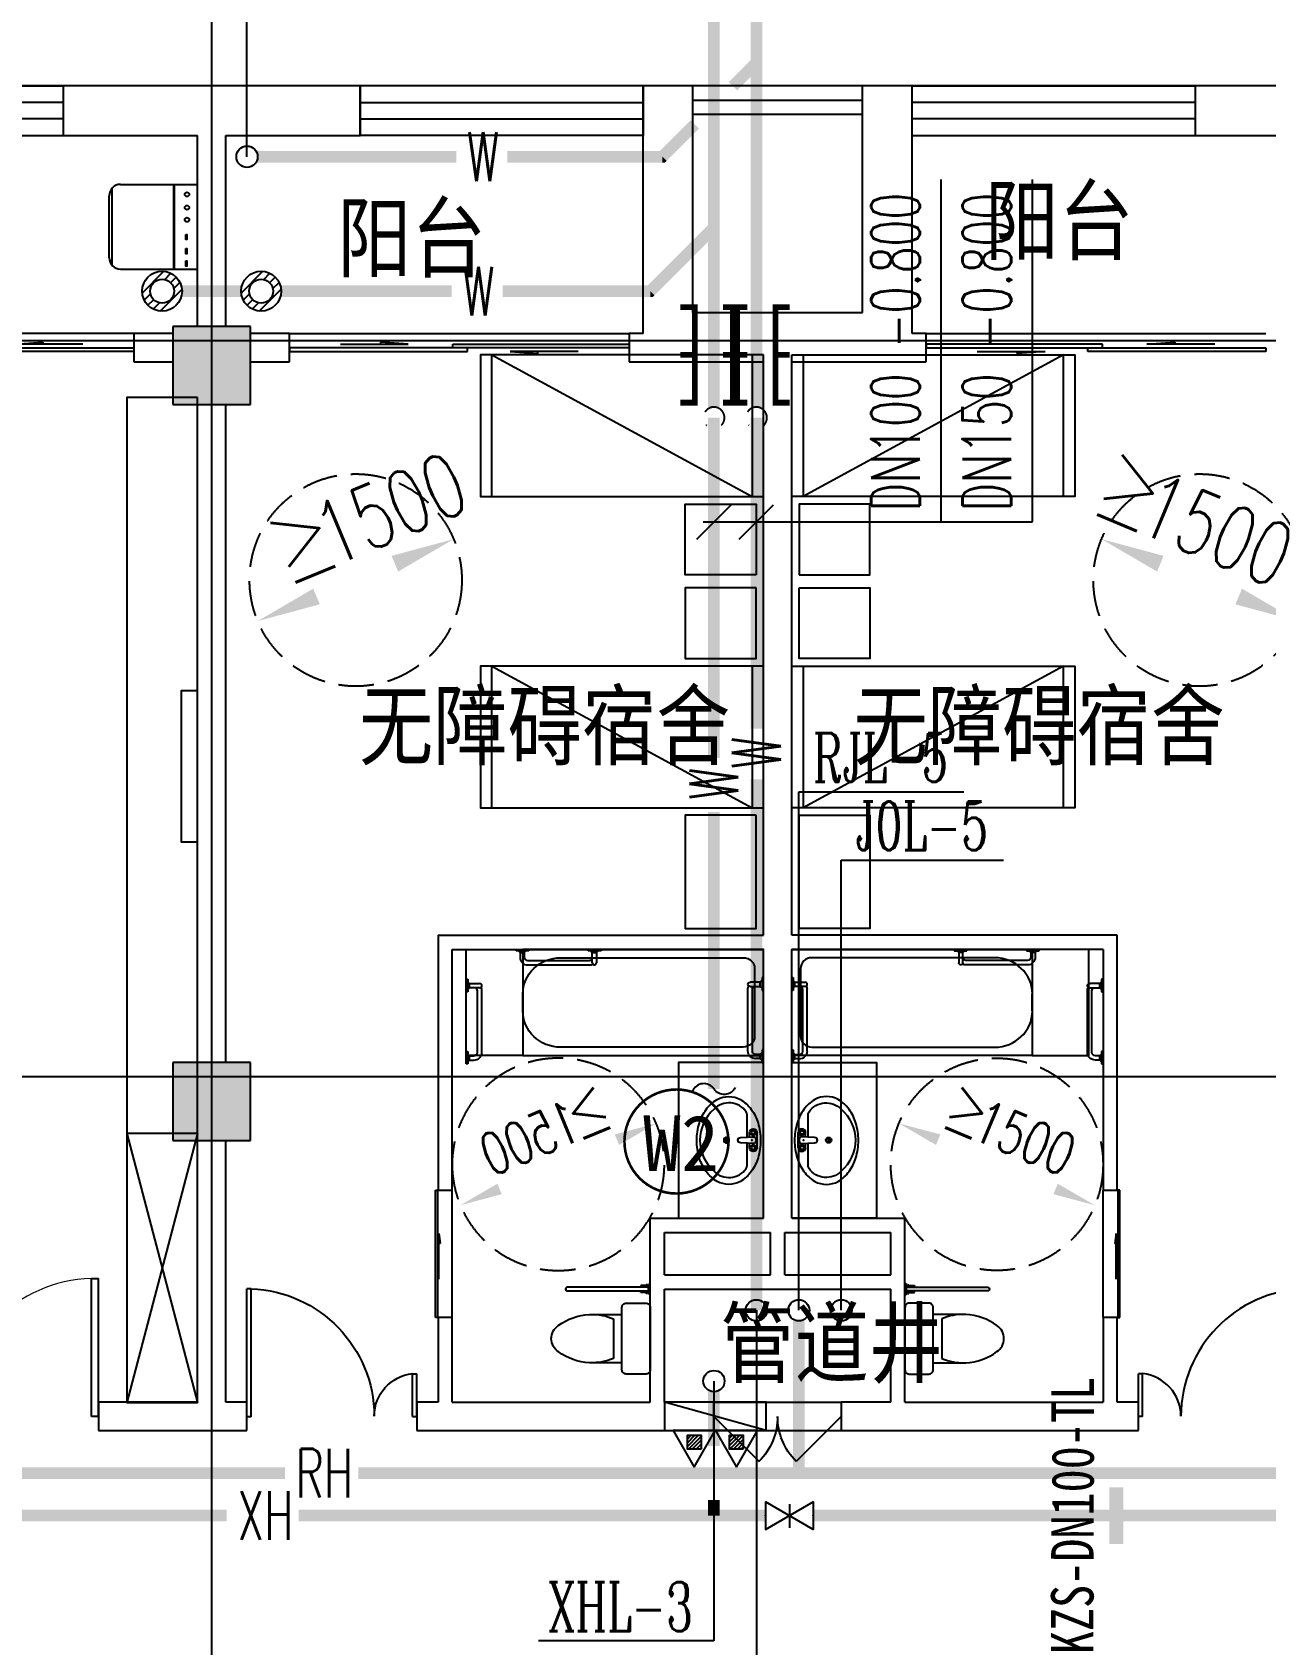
# Model space of a CAD drawing. Extents: x 0 to 2838408, y -923048 to 203859.
# Drawn here: x 2375949 to 2384667, y -200705 to -189313 of the extents above; entities that cross this region are included whole.
import ezdxf
from ezdxf.enums import TextEntityAlignment as Align

# ---------------------------------------------------------------- set-up
doc = ezdxf.new("R2010")
doc.units = 0
doc.header["$LTSCALE"] = 1000
doc.linetypes.add('DASH', pattern=[0.35, 0.25, -0.1])
for name, color, linetype in [('A-Fixt', 81, 'Continuous'), ('CLAYER', 7, 'Continuous'), ('COLUMN', 9, 'Continuous'), ('DIM_SYMB', 3, 'Continuous'), ('DIM_污水', 3, 'Continuous'), ('DIM_消防', 3, 'Continuous'), ('DIM_热给水', 3, 'Continuous'), ('DIM_给水', 3, 'Continuous'), ('DOOR_FIRE', 4, 'Continuous'), ('DOTE', 8, 'Continuous'), ('E2-栏杆', 92, 'Continuous'), ('EQUIP_地漏', 7, 'Continuous'), ('EQUIP_污水', 7, 'Continuous'), ('EQUIP_灭火器', 7, 'Continuous'), ('fur', 253, 'Continuous'), ('GROUND', 2, 'Continuous'), ('LVTRY', 6, 'Continuous'), ('PIPE-污水', 2, 'DASH'), ('PIPE-消防', 1, 'Continuous'), ('PIPE-热回水', 4, 'Continuous'), ('PUB_HATCH', 8, 'Continuous'), ('PUB_TEXT', 7, 'Continuous'), ('TEXT_污水', 7, 'Continuous'), ('TEXT_消防', 7, 'Continuous'), ('TEXT_热回水', 7, 'Continuous'), ('TWT_TEXT', 7, 'Continuous'), ('VALVE_污水', 7, 'Continuous'), ('VALVE_消防', 7, 'Continuous'), ('VPIPE-污水', 2, 'Continuous'), ('VPIPE-消防', 1, 'Continuous'), ('VPIPE-热给水', 5, 'Continuous'), ('VPIPE-给水', 3, 'Continuous'), ('WALL', 9, 'Continuous'), ('WINDOW', 4, 'Continuous'), ('WP_F', 1, 'Continuous'), ('XREF', 8, 'Continuous'), ('抗震支吊架', 2, 'Continuous'), ('洁具', 213, 'Continuous'), ('配景', 3, 'Continuous'), ('附件', 70, 'Continuous')]:
    doc.layers.add(name, color=color, linetype=linetype)
doc.styles.add('_TCH_DIM', font='SIMPLEX', dxfattribs={"bigfont": 'GBCBIG'})
doc.styles.add('_TWT_PIPEDN', font='SIMPLEX', dxfattribs={"width": 0.8, "height": 2.3, "bigfont": 'HZTXT'})
doc.styles.add('_TWT_PIPETEXT', font='SIMPLEX', dxfattribs={"width": 0.8, "height": 2.3, "bigfont": 'HZTXT'})
doc.styles.add('_TWT_SERIAL', font='COMPLEX', dxfattribs={"width": 0.8, "height": 2.3, "bigfont": 'HZTXT'})
doc.styles.add('HZ', font='aaa等高度-单线.shx', dxfattribs={"width": 0.7, "height": 50, "bigfont": 'aaa-hztxt.shx'})
doc.styles.add('kzcad', font='', dxfattribs={"width": 0.8})
doc.styles.get("Standard").update_dxf_attribs({"font": 'geniso.shx', "bigfont": 'hztxt.shx'})
doc.styles.add('黑体', font='')
doc.styles.get('kzcad').set_extended_font_data('SimSun')
doc.styles.get('黑体').set_extended_font_data('SimHei')

# ---------------------------------------------------------------- blocks, each defined once
blk = doc.blocks.new('$TwtSys$00000546')
h = blk.add_hatch()
h.set_pattern_fill('ANSI31', color=256, scale=200, style=0)
h.set_pattern_definition([(45, (-38543.802, -6670.83), (-17.67767, 17.67767), [])])
h.paths.add_polyline_path([(-65, 174), (65, 174), (65, 44), (-65, 44)])
for points in [[(0, 344), (-198, 0), (198, 0)], [(-65, 174), (65, 174), (65, 44), (-65, 44)]]:
    blk.add_lwpolyline(points, close=True)
blk = doc.blocks.new('A$C29581A72')
at = {"layer": '附件'}
blk.add_line((750, 200), (30, 0), dxfattribs=at)
blk.add_lwpolyline([(30, 200), (750, 200), (750, 0), (30, 0), (30, 200)], dxfattribs=at)
blk.add_solid([(750, 200), (30, 0), (750, 0), (750, 200)], dxfattribs=at)
at = {"layer": 'EQUIP_灭火器', "xscale": 0.75, "yscale": -0.75, "zscale": 0.75, "rotation": 180}
for p in [(241, 200), (539, 200)]:
    blk.add_blockref('$TwtSys$00000546', p, dxfattribs=at)
at = {"style": 'HZ', "flags": 1}
for tag in ['WHAT', 'SPEC', 'UNIT']:
    blk.add_attdef(tag, (375, 0), '', height=0.001, dxfattribs=at)
blk = doc.blocks.new('单人床')
at = {"layer": 'A-Fixt'}
for p, q in [((47774, 13973), (48674, 13973)), ((47774, 12073), (48674, 13973)), ((47774, 12073), (48674, 12073))]:
    blk.add_line(p, q, dxfattribs=at)
blk.add_lwpolyline([(47774, 14023), (48674, 14023), (48674, 12023), (47774, 12023), (47774, 14023)], dxfattribs=at)
blk = doc.blocks.new('CH_AP01')
for p, q in [((-311, 17), (-275, 0)), ((-275, 0), (275, 0)), ((275, 0), (311, 17))]:
    blk.add_line(p, q)
for centre, radius, start, end in [((-307, 555), 37.8, 100.1859, 202.8359), ((0, -579), 1213, 74.7104, 105.2896), ((0, -579), 1173, 75.0287, 104.9713), ((0, -1278), 1857, 80.611, 99.389), ((307, 555), 37.8, 337.1641, 79.8141), ((-1658, 202), 1360, 352.1659, 14.4283), ((-824, 250), 563, 335.5038, 31.0903), ((-824, 250), 603, 335.5038, 30.2691), ((0, -579), 1093, 75.8767, 104.1233), ((824, 250), 603, 149.7309, 204.4962), ((824, 250), 563, 148.9097, 204.4962), ((1658, 202), 1360, 165.5717, 187.8341)]:
    blk.add_arc(centre, radius, start, end)
blk = doc.blocks.new('A$C61295E98')
at = {"color": 3}
for p, q in [((544, 598), (0, 598)), ((0, 598), (0, 0)), ((161, 598), (161, 0)), ((170, 0), (170, 598)), ((603, 572), (603, 26)), ((624, 518), (624, 80)), ((544, 0), (0, 0))]:
    blk.add_line(p, q, dxfattribs=at)
for points in [[(82, 540), (75, 540), (75, 577), (82, 577)], [(82, 453), (75, 453), (75, 490), (82, 490)], [(82, 353), (75, 353), (75, 389), (82, 389)]]:
    blk.add_lwpolyline(points, close=True, dxfattribs=at)
for centre in [(74, 250), (74, 164), (74, 71)]:
    blk.add_circle(centre, 15.7, dxfattribs=at)
for centre, start, end in [((544, 518), 360, 90), ((544, 80), 270, 0)]:
    blk.add_arc(centre, 80, start, end, dxfattribs=at)
blk = doc.blocks.new('宿舍')
at = {"layer": 'A-Fixt'}
for p, q in [((47854, 13802), (48354, 15702)), ((48354, 13802), (47854, 15702)), ((47854, 13802), (48354, 13802))]:
    blk.add_line(p, q, dxfattribs=at)
for points in [[(47854, 8602), (48354, 8602), (48354, 15702), (47854, 15702)], [(47854, 10676), (47970, 10676), (47970, 11743), (47854, 11743)]]:
    blk.add_lwpolyline(points, close=True, dxfattribs=at)
at = {"xscale": -1, "rotation": 90}
for p in [(63677, 60475), (63677, 58775)]:
    blk.add_blockref('单人床', p, dxfattribs=at)
at = {"layer": 'A-Fixt', "xscale": -1, "rotation": 180}
for p in [(50002, 9140), (51117, 9140)]:
    blk.add_blockref('CH_AP01', p, dxfattribs=at)
at = {"layer": '配景', "color": 252}
blk.add_blockref('A$C61295E98', (47854, 7097), dxfattribs=at)
blk = doc.blocks.new('A$C9f263cac')
at = {"linetype": 'DASH'}
blk.add_circle((0, 0), 750, dxfattribs=at)
at = {"layer": 'DIM_SYMB'}
for points in [[(0, 0, 0, 0, 0), (-692, 289, 0, 80, 0), (-415, 174, 0, 0, 0)], [(0, 0, 0, 0, 0), (692, -289, 0, 80, 0), (415, -174, 0, 0, 0)]]:
    blk.add_lwpolyline(points, format="xyseb", dxfattribs=at)
at = {"layer": 'PUB_TEXT', "color": 7, "style": '_TCH_DIM'}
blk.add_text('≥', height=338, rotation=337.3097, dxfattribs=at).set_placement((-420, 282))
at = {"layer": 'PUB_TEXT', "color": 7, "style": '_TCH_DIM', "width": 0.705882}
blk.add_text('1500', height=297.5, rotation=337.3097, dxfattribs=at).set_placement((-193, 188))
blk = doc.blocks.new('$plan$00002936')
at = {"layer": '洁具'}
for p, q in [((-45, 0), (45, 0)), ((45, 0), (45, -10)), ((-555, 0), (-466, 0)), ((-555, -10), (-555, 0)), ((-466, -10), (-555, -10)), ((-539, -10), (-527, -22)), ((-527, -22), (-497, -22)), ((-527, -22), (-527, -53)), ((-497, -22), (-486, -10)), ((-497, -22), (-497, -53)), ((-474, -78), (-38, -78)), ((-474, -110), (-38, -110)), ((-466, 0), (-466, -10)), ((-45, -10), (-45, 0)), ((45, -10), (-45, -10)), ((-28, -10), (-17, -22)), ((-17, -22), (13, -22)), ((-17, -94), (-17, -22)), ((-2, -110), (-2, -110)), ((13, -22), (24, -10)), ((13, -22), (13, -94))]:
    blk.add_line(p, q, dxfattribs=at)
for centre, major_axis, start_param, end_param in [((-474, -53), (0, 57.3), 1.570798, 3.141592), ((-474, -53), (0, 25.2), 1.570801, 3.141589), ((-38, -53), (0, 25.2), 3.141577, 4.303054), ((-38, -53), (0, 57.3), 3.141596, 3.619177), ((-2, -94), (0, 16), 1.570785, 3.141583), ((-2, -94), (0, 16), 3.141592, 4.71239)]:
    blk.add_ellipse(centre, major_axis=major_axis, ratio=0.931835, start_param=start_param, end_param=end_param, dxfattribs=at)
blk = doc.blocks.new('$DorLib2D$00000225')
at = {"color": 0}
for p, q in [((0.475, -0.0014), (0.475, 0.7521)), ((0.475, 0.7521), (0.5, 0.7521)), ((0.5, -0.0014), (0.5, 0.7521)), ((-0.5, 0), (-0.5, 0.252)), ((-0.475, 0.252), (-0.5, 0.252)), ((-0.475, 0), (-0.475, 0.252)), ((-0.475, 0), (-0.5, 0)), ((0.475, -0.0014), (0.5, -0.0014))]:
    blk.add_line(p, q, dxfattribs=at)
for centre, radius, start, end in [((0.5046, -0.0019), 0.7546, 92.24927, 179.72377), ((-0.5008, 0.0026), 0.2508, 359.78987, 84.09744)]:
    blk.add_arc(centre, radius, start, end, dxfattribs=at)
blk = doc.blocks.new('$DorLib2D$00000116')
at = {"color": 0}
for p, q in [((-0.5, 0), (-0.146, 0.354)), ((0.5, 0), (0.146, 0.354))]:
    blk.add_line(p, q, dxfattribs=at)
for centre, start, end in [((-0.5, 0), 0, 45), ((0.5, 0), 135, 180)]:
    blk.add_arc(centre, 0.5, start, end, dxfattribs=at)
blk = doc.blocks.new('$plan$00002356')
at = {"layer": 'fur'}
for p, q in [((0, -1920), (1000, -80)), ((0, -80), (1000, -80)), ((1000, -1920), (0, -1920))]:
    blk.add_line(p, q, dxfattribs=at)
blk.add_lwpolyline([(0, 0), (0, -2000), (1000, -2000), (1000, 0)], close=True, dxfattribs=at)
blk = doc.blocks.new('$lvtry$00000196')
at = {"color": 0}
for points in [[(219, -385, 0.106486), (289, -308, 0.130324), (310, -225, 0.130324), (289, -143, 0.106486), (219, -66, 0.084172), (123, -18, 0.073176), (0, 0, 0.073176), (-123, -18, 0.084172), (-219, -66, 0.106486), (-289, -143, 0.130324), (-310, -225, 0.130324), (-289, -308, 0.106486), (-219, -385, 0.084172), (-123, -433, 0.073176), (0, -451, 0.073176), (123, -433, 0.084172)], [(-22, -44), (-17, -142, 1), (21, -142), (26, -44, 0.493794)]]:
    blk.add_lwpolyline(points, format="xyb", close=True, dxfattribs=at)
for points in [[(-218, -329, -0.467303), (-199, -103, -0.154885), (-179, -96), (-17, -96, -0.154885)], [(21, -96), (183, -96, -0.154885), (203, -103, -0.467303), (222, -329, -0.210278), (2, -430, -0.210278), (-218, -329, -0.467303)]]:
    blk.add_lwpolyline(points, format="xyb", dxfattribs=at)
for points in [[(-52, -25), (56, -25)], [(-52, -78), (-20, -78)], [(24, -78), (56, -78)]]:
    blk.add_lwpolyline(points, dxfattribs=at)
for centre, radius in [((-52, -52), 19.4), ((-52, -52), 12.6), ((56, -52), 19.4), ((56, -52), 12.6), ((2, -241), 19.7), ((2, -241), 14.7)]:
    blk.add_circle(centre, radius, dxfattribs=at)
for centre, start, end in [((-52, -52), 90, 270), ((56, -52), 270, 90)]:
    blk.add_arc(centre, 26.5, start, end, dxfattribs=at)
for p in [(2, -62), (2, -241)]:
    blk.add_point(p, dxfattribs=at)
blk = doc.blocks.new('$plan$00002967')
at = {"layer": '洁具'}
for p, q in [((1349, -60), (134, -60)), ((59, -136), (59, -614)), ((1600, -435), (1600, -315)), ((134, -690), (1349, -690))]:
    blk.add_line(p, q, dxfattribs=at)
blk.add_lwpolyline([(0, -750), (0, 0), (1600, 0), (1600, -750)], close=True, dxfattribs=at)
for centre, major_axis, start_param, end_param in [((134, -136), (0, 76.7), 0, 1.570796), ((1349, -315), (0, 256), -1.570796, 0), ((201, -375), (0, 42.6), 1.570796326795708, 7.853981633975295), ((1349, -435), (0, 256), 3.141593, 4.712389), ((134, -614), (0, 76.7), 1.570796, 3.141593)]:
    blk.add_ellipse(centre, major_axis=major_axis, ratio=0.98237, start_param=start_param, end_param=end_param, dxfattribs=at)
blk = doc.blocks.new('$plan$00002937')
at = {"layer": '洁具'}
for p, q in [((-12, 13), (-585, 13)), ((-67, 25), (-67, 16)), ((-8, 25), (-67, 25)), ((-67, 16), (-8, 16)), ((-28, 31), (-28, 25)), ((-20, 31), (-28, 31)), ((-28, 25), (-20, 25)), ((-20, 25), (-20, 31)), ((-12, -13), (-12, 13)), ((-8, 40), (-8, -40)), ((0, 40), (-8, 40)), ((-8, 16), (-8, 25)), ((0, -40), (0, 40)), ((-585, -13), (-12, -13)), ((-67, -25), (-67, -16)), ((-67, -16), (-8, -16)), ((-8, -25), (-67, -25)), ((-28, -31), (-28, -25)), ((-28, -25), (-20, -25)), ((-20, -31), (-28, -31)), ((-20, -25), (-20, -31)), ((-8, -16), (-8, -25)), ((-8, -40), (0, -40))]:
    blk.add_line(p, q, dxfattribs=at)
blk.add_ellipse((-585, 0), major_axis=(0, -13.3), ratio=0.97507, start_param=3.141592, end_param=6.283185, dxfattribs=at)
blk = doc.blocks.new('$plan$00002826')
at = {"layer": '洁具', "color": 7}
blk.add_line((-260, -140), (-260, 140), dxfattribs=at)
at = {"layer": '洁具'}
blk.add_line((-200, 170), (-200, -170), dxfattribs=at)
blk.add_lwpolyline([(-650, 92, 0.537872), (-650, -92, 0.149947), (-430, -170), (-200, -170), (-200, -220, 0.414214), (-170, -250), (-30, -250, 0.414214), (0, -220), (0, 220, 0.414214), (-30, 250), (-170, 250, 0.414214), (-200, 220), (-200, 170), (-430, 170, 0.149947)], format="xyb", close=True, dxfattribs=at)
at = {"layer": '洁具', "color": 7}
for centre, start, end in [((-413, -227), 67.4505, 91.4725), ((-413, 227), 268.6339, 292.5495)]:
    blk.add_arc(centre, 398, start, end, dxfattribs=at)
blk = doc.blocks.new('$DorLib2D$00000129')
at = {"color": 0, "linetype": 'Continuous'}
for p, q in [((-0.5, 0.545), (-0.5, 0.687)), ((-0.5, 0.687), (0.5, 0.687)), ((0.5, 0.687), (0.5, 0.545)), ((0.5, 0.545), (-0.5, 0.545)), ((-0.5, 0.5), (-0.5, 0.545)), ((0.5, 0.5), (0.5, 0.545)), ((-0.2, 0.437), (0.158, 0.437)), ((0.08, 0.341), (0.08, 0.437)), ((0.158, 0.437), (0.08, 0.341))]:
    blk.add_line(p, q, dxfattribs=at)
blk = doc.blocks.new('$WINLIB2D$00000001')
at = {"color": 0}
for points in [[(-0.5, 0.5), (-0.5, -0.5)], [(-0.5, 0.5), (0.5, 0.5)], [(0.5, -0.5), (0.5, 0.5)], [(0.5, 0.1667), (-0.5, 0.1667)], [(0.5, -0.1667), (-0.5, -0.1667)], [(-0.5, -0.5), (0.5, -0.5)]]:
    blk.add_lwpolyline(points, dxfattribs=at)
blk = doc.blocks.new('$DorLib2D$00000131')
at = {"color": 0, "linetype": 'Continuous'}
for p, q in [((0.15, 0.125), (0.2319, 0.1973)), ((0.2319, 0.1973), (0.2319, 0.125)), ((-0.5, 0.125), (-0.5, 0)), ((0.0192, 0.125), (-0.5, 0.125)), ((0.0192, 0), (0.0192, 0.125)), ((0.35, 0.125), (0.15, 0.125)), ((-0.5, 0), (0.0192, 0)), ((-0.024, 0), (0.5, 0)), ((-0.024, -0.125), (-0.024, 0)), ((0.5, 0), (0.5, -0.125)), ((-0.35, -0.125), (-0.15, -0.125)), ((-0.2319, -0.1973), (-0.2319, -0.125)), ((-0.15, -0.125), (-0.2319, -0.1973)), ((0.5, -0.125), (-0.024, -0.125))]:
    blk.add_line(p, q, dxfattribs=at)
blk = doc.blocks.new('$DorLib2D$00000001')
for p, q in [((0.45, 0.975), (0.5, 0.975)), ((0.45, 0), (0.45, 0.975)), ((0.5, 0), (0.5, 0.975)), ((0.5, 0), (0.45, 0))]:
    blk.add_line(p, q)
at = {"lineweight": 13}
blk.add_arc((0.475, 0), 0.975, 91.4693, 180, dxfattribs=at)
blk = doc.blocks.new('1F1')
at = {"layer": 'PUB_HATCH'}
for points in [[(2377491.7, -191392.2), (2376941.7, -191392.2), (2376941.7, -191942.2), (2377491.7, -191942.2)], [(2377491.7, -196592.2), (2376941.7, -196592.2), (2376941.7, -197142.2), (2377491.7, -197142.2)]]:
    blk.add_hatch(color=256, dxfattribs=at).paths.add_polyline_path(points)
for points in [[(2381064.1, -193146), (2380564.1, -193146), (2380564.1, -192646), (2381064.1, -192646)], [(2381369.4, -193146), (2381869.4, -193146), (2381869.4, -192646), (2381369.4, -192646)], [(2381064.1, -193238.3), (2380564.1, -193238.3), (2380564.1, -193738.3), (2381064.1, -193738.3)], [(2381369.4, -193238.3), (2381869.4, -193238.3), (2381869.4, -193738.3), (2381369.4, -193738.3)], [(2381064.1, -194844.6), (2380564.1, -194844.6), (2380564.1, -195644.6), (2381064.1, -195644.6)], [(2381369.4, -194844.6), (2381869.4, -194844.6), (2381869.4, -195644.6), (2381369.4, -195644.6)]]:
    blk.add_lwpolyline(points, close=True)
at = {"linetype": 'DASH'}
for centre in [(2378235, -193183.3), (2384198.5, -193183.3)]:
    blk.add_circle(centre, 750, dxfattribs=at)
at = {"layer": 'COLUMN'}
for p, q in [((2377491.7, -191392.2), (2376941.7, -191392.2)), ((2376941.7, -191392.2), (2376941.7, -191942.2)), ((2377491.7, -191942.2), (2377491.7, -191392.2)), ((2376941.7, -191942.2), (2377491.7, -191942.2)), ((2377491.7, -196592.2), (2376941.7, -196592.2)), ((2376941.7, -196592.2), (2376941.7, -197142.2)), ((2377491.7, -197142.2), (2377491.7, -196592.2)), ((2376941.7, -197142.2), (2377491.7, -197142.2))]:
    blk.add_line(p, q, dxfattribs=at)
at = {"layer": 'DIM_SYMB'}
for points in [[(2378235, -193183.3, 0, 0, 0), (2378926.9, -192894, 0, 120, 0), (2378511.8, -193067.5, 0, 0, 0)], [(2384198.5, -193183.3, 0, 0, 0), (2383506.6, -192894, 0, 120, 0), (2383921.7, -193067.5, 0, 0, 0)], [(2378235, -193183.3, 0, 0, 0), (2377543, -193472.6, 0, 120, 0), (2377958.2, -193299, 0, 0, 0)], [(2384198.5, -193183.3, 0, 0, 0), (2384890.5, -193472.6, 0, 120, 0), (2384475.3, -193299, 0, 0, 0)]]:
    blk.add_lwpolyline(points, format="xyseb", dxfattribs=at)
at = {"layer": 'DOOR_FIRE'}
for p, q in [((2380766.7, -198992.2), (2381666.7, -198992.2)), ((2380766.7, -199192.2), (2381666.7, -199192.2))]:
    blk.add_line(p, q, dxfattribs=at)
at = {"layer": 'DOTE'}
for p, q in [((2377216.7, -187892.2), (2377216.7, -271092.2)), ((2453916.7, -191492.2), (2343216.7, -191492.2)), ((2453916.7, -196692.2), (2343216.7, -196692.2))]:
    blk.add_line(p, q, dxfattribs=at)
at = {"layer": 'E2-栏杆'}
for points in [[(2380616.7, -189792.2), (2381816.7, -189792.2)], [(2380616.7, -189892.2), (2381816.7, -189892.2)]]:
    blk.add_lwpolyline(points, dxfattribs=at)
at = {"layer": 'GROUND'}
blk.add_line((2388316.7, -189692.2), (2344916.7, -189692.2), dxfattribs=at)
at = {"layer": 'LVTRY'}
for points in [[(2381116.7, -197692.2), (2381116.7, -196592.2), (2380516.7, -196592.2), (2380516.7, -197692.2)], [(2381316.7, -197692.2), (2381316.7, -196592.2), (2381916.7, -196592.2), (2381916.7, -197692.2)]]:
    blk.add_lwpolyline(points, close=True, dxfattribs=at)
at = {"layer": 'WALL'}
for p, q in [((2377216.7, -189692.2), (2376166.7, -189692.2)), ((2376166.7, -189692.2), (2376166.7, -190042.2)), ((2378266.7, -189692.2), (2377216.7, -189692.2)), ((2378266.7, -190042.2), (2378266.7, -189692.2)), ((2380616.7, -189692.2), (2380266.7, -189692.2)), ((2380266.7, -189692.2), (2380266.7, -190042.2)), ((2380616.7, -191292.2), (2380616.7, -189692.2)), ((2382166.7, -189692.2), (2381816.7, -189692.2)), ((2381816.7, -191292.2), (2381816.7, -189692.2)), ((2382166.7, -190042.2), (2382166.7, -189692.2)), ((2385216.7, -189692.2), (2384166.7, -189692.2)), ((2384166.7, -189692.2), (2384166.7, -190042.2)), ((2376166.7, -190042.2), (2377116.7, -190042.2)), ((2377116.7, -191392.2), (2377116.7, -190042.2)), ((2377316.7, -190042.2), (2378266.7, -190042.2)), ((2377316.7, -191392.2), (2377316.7, -190042.2)), ((2380266.7, -191442.2), (2380266.7, -190042.2)), ((2382166.7, -191442.2), (2382166.7, -190042.2)), ((2384166.7, -190042.2), (2385116.7, -190042.2)), ((2380616.7, -191292.2), (2381216.7, -191292.2)), ((2381216.7, -191292.2), (2381816.7, -191292.2)), ((2376941.7, -191442.2), (2376666.7, -191442.2)), ((2376666.7, -191442.2), (2376666.7, -191642.2)), ((2377766.7, -191442.2), (2377491.7, -191442.2)), ((2377766.7, -191642.2), (2377766.7, -191442.2)), ((2380266.7, -191442.2), (2380166.7, -191442.2)), ((2380166.7, -191442.2), (2380166.7, -191642.2)), ((2382266.7, -191442.2), (2382166.7, -191442.2)), ((2382266.7, -191642.2), (2382266.7, -191442.2)), ((2376666.7, -191642.2), (2376941.7, -191642.2)), ((2377491.7, -191642.2), (2377766.7, -191642.2)), ((2380166.7, -191642.2), (2380516.7, -191642.2)), ((2380516.7, -191642.2), (2381116.7, -191642.2)), ((2381116.7, -195692.2), (2381116.7, -191642.2)), ((2381316.7, -191642.2), (2381916.7, -191642.2)), ((2381316.7, -195692.2), (2381316.7, -191642.2)), ((2381916.7, -191642.2), (2382266.7, -191642.2)), ((2377116.7, -196592.2), (2377116.7, -191942.2)), ((2377316.7, -196592.2), (2377316.7, -191942.2)), ((2378816.7, -195692.2), (2381116.7, -195692.2)), ((2378816.7, -195692.2), (2378816.7, -197492.2)), ((2383616.7, -195692.2), (2381316.7, -195692.2)), ((2383616.7, -197492.2), (2383616.7, -195692.2)), ((2378916.7, -195792.2), (2381116.7, -195792.2)), ((2378916.7, -197492.2), (2378916.7, -195792.2)), ((2381116.7, -197692.2), (2381116.7, -195792.2)), ((2383516.7, -195792.2), (2381316.7, -195792.2)), ((2381316.7, -197692.2), (2381316.7, -195792.2)), ((2383516.7, -195792.2), (2383516.7, -197492.2)), ((2377116.7, -198992.2), (2377116.7, -197142.2)), ((2377316.7, -198992.2), (2377316.7, -197142.2)), ((2378816.7, -197492.2), (2378916.7, -197492.2)), ((2383516.7, -197492.2), (2383616.7, -197492.2)), ((2380316.7, -197692.2), (2381116.7, -197692.2)), ((2380316.7, -198192.2), (2380316.7, -197692.2)), ((2381316.7, -197692.2), (2382116.7, -197692.2)), ((2382116.7, -198192.2), (2382116.7, -197692.2)), ((2380416.7, -197792.2), (2381166.7, -197792.2)), ((2380416.7, -198092.2), (2380416.7, -197792.2)), ((2381166.7, -198092.2), (2381166.7, -197792.2)), ((2381266.7, -197792.2), (2382016.7, -197792.2)), ((2381266.7, -198092.2), (2381266.7, -197792.2)), ((2382016.7, -198092.2), (2382016.7, -197792.2)), ((2380416.7, -198092.2), (2381166.7, -198092.2)), ((2381266.7, -198092.2), (2382016.7, -198092.2)), ((2380316.7, -198992.2), (2380316.7, -198192.2)), ((2380416.7, -198192.2), (2381216.7, -198192.2)), ((2380416.7, -198992.2), (2380416.7, -198192.2)), ((2381216.7, -198192.2), (2382016.7, -198192.2)), ((2382016.7, -198992.2), (2382016.7, -198192.2)), ((2382116.7, -198992.2), (2382116.7, -198192.2)), ((2378916.7, -198392.2), (2378816.7, -198392.2)), ((2378816.7, -198392.2), (2378816.7, -198992.2)), ((2378916.7, -198992.2), (2378916.7, -198392.2)), ((2383616.7, -198392.2), (2383516.7, -198392.2)), ((2383516.7, -198392.2), (2383516.7, -198992.2)), ((2383616.7, -198992.2), (2383616.7, -198392.2)), ((2377116.7, -198992.2), (2376416.7, -198992.2)), ((2376416.7, -198992.2), (2376416.7, -199192.2)), ((2377466.7, -198992.2), (2377316.7, -198992.2)), ((2377466.7, -199192.2), (2377466.7, -198992.2)), ((2378816.7, -198992.2), (2378666.7, -198992.2)), ((2378666.7, -198992.2), (2378666.7, -199192.2)), ((2378916.7, -198992.2), (2380316.7, -198992.2)), ((2380766.7, -198992.2), (2380416.7, -198992.2)), ((2380766.7, -199192.2), (2380766.7, -198992.2)), ((2382016.7, -198992.2), (2381666.7, -198992.2)), ((2381666.7, -198992.2), (2381666.7, -199192.2)), ((2382116.7, -198992.2), (2383516.7, -198992.2)), ((2383766.7, -198992.2), (2383616.7, -198992.2)), ((2383766.7, -199192.2), (2383766.7, -198992.2)), ((2376416.7, -199192.2), (2377216.7, -199192.2)), ((2377216.7, -199192.2), (2377466.7, -199192.2)), ((2378666.7, -199192.2), (2378816.7, -199192.2)), ((2378816.7, -199192.2), (2380316.7, -199192.2)), ((2380316.7, -199192.2), (2380766.7, -199192.2)), ((2381666.7, -199192.2), (2382116.7, -199192.2)), ((2382116.7, -199192.2), (2383616.7, -199192.2)), ((2383616.7, -199192.2), (2383766.7, -199192.2))]:
    blk.add_line(p, q, dxfattribs=at)
at = {"layer": 'WINDOW'}
for p, q in [((2376666.7, -191442.2), (2374266.7, -191442.2)), ((2377766.7, -191442.2), (2380166.7, -191442.2)), ((2382266.7, -191442.2), (2384666.7, -191442.2)), ((2378916.7, -198392.2), (2378916.7, -197492.2)), ((2383516.7, -198392.2), (2383516.7, -197492.2))]:
    blk.add_line(p, q, dxfattribs=at)
at = {"layer": '洁具'}
for points in [[(2379416.7, -196542.2), (2379016.7, -196542.2), (2379016.7, -195792.2), (2379416.7, -195792.2)], [(2383016.7, -196542.2), (2383416.7, -196542.2), (2383416.7, -195792.2), (2383016.7, -195792.2)]]:
    blk.add_lwpolyline(points, close=True, dxfattribs=at)
for name, p, rotation in [('宿舍', (2424970.6, -183290.5), 180), ('$plan$00002356', (2381116.7, -191592.2), 270), ('$plan$00002356', (2381116.7, -193792.2), 270), ('$plan$00002936', (2379016.7, -196046.8), 90), ('$plan$00002936', (2381316.7, -196037), 90), ('$plan$00002826', (2382116.7, -198542.2), 180)]:
    blk.add_blockref(name, p, dxfattribs=dict(rotation=rotation))
at = {"yscale": -1}
for name, p, rotation in [('$plan$00002356', (2381316.7, -191592.2), 270), ('$plan$00002356', (2381316.7, -193792.2), 270), ('$plan$00002936', (2382509.7, -195792.2), 180), ('$plan$00002936', (2381116.7, -196037), 90), ('$plan$00002936', (2383516.7, -196046.8), 90), ('$plan$00002937', (2382116.7, -198192.2), 179.9999999999999)]:
    blk.add_blockref(name, p, dxfattribs=dict(at, rotation=rotation))
for name, p in [('$plan$00002936', (2379923.8, -195792.2)), ('A$C9f263cac', (2382766.7, -197310.8)), ('$plan$00002937', (2380316.7, -198192.2))]:
    blk.add_blockref(name, p)
at = {"xscale": 1.062551725044816, "yscale": -1.000000000000066, "rotation": 180}
blk.add_blockref('$plan$00002967', (2381116.7, -195792.2), dxfattribs=at)
for name, p, xscale in [('$plan$00002967', (2381316.7, -195792.2), 1.062551725044816), ('A$C9f263cac', (2379666.7, -197310.8), -1)]:
    blk.add_blockref(name, p, dxfattribs=dict(xscale=xscale))
at = {"yscale": -1}
blk.add_blockref('$plan$00002826', (2380316.7, -198542.2), dxfattribs=at)
at = {"layer": 'DOOR_FIRE', "xscale": 900, "yscale": -900, "zscale": 200}
blk.add_blockref('$DorLib2D$00000116', (2381216.7, -199092.2), dxfattribs=at)
at = {"layer": 'LVTRY', "yscale": -1, "rotation": 90}
blk.add_blockref('$lvtry$00000196', (2381096.7, -197142.2), dxfattribs=at)
at = {"layer": 'LVTRY', "rotation": 90}
blk.add_blockref('$lvtry$00000196', (2381336.7, -197142.2), dxfattribs=at)
at = {"layer": 'WINDOW'}
for name, p, xscale, yscale, zscale, rotation in [('$WINLIB2D$00000001', (2375166.7, -189867.2), -2000, 350, -2000, 180), ('$DorLib2D$00000131', (2375466.7, -191542.2), -2400, -200, -2400, 180), ('$DorLib2D$00000129', (2378866.7, -197942.2), 900, 100, 900, 90), ('$DorLib2D$00000129', (2383566.7, -197942.2), 900, -100, 900, 90)]:
    blk.add_blockref(name, p, dxfattribs=dict(at, xscale=xscale, yscale=yscale, zscale=zscale, rotation=rotation))
for name, p, xscale, yscale, zscale in [('$WINLIB2D$00000001', (2379266.7, -189867.2), -2000, -350, -2000), ('$WINLIB2D$00000001', (2383166.7, -189867.2), 2000, -350, 2000), ('$DorLib2D$00000131', (2378966.7, -191542.2), -2400, 200, -2400), ('$DorLib2D$00000131', (2383466.7, -191542.2), 2400, 200, 2400), ('$DorLib2D$00000001', (2375916.7, -199092.2), 1000, 1000, 1000), ('$DorLib2D$00000225', (2378066.7, -199092.2), -1200, 1200, -1200), ('$DorLib2D$00000225', (2384366.7, -199092.2), 1200, 1200, 1200)]:
    blk.add_blockref(name, p, dxfattribs=dict(at, xscale=xscale, yscale=yscale, zscale=zscale))
at = {"layer": 'CLAYER'}
blk.add_text('管道井', height=525, dxfattribs=at).set_placement((2380811.5, -198855.2))
at = {"layer": 'PUB_TEXT'}
for s, p in [('阳台', (2382680.7, -190924.1)), ('阳台', (2378105, -191046.3)), ('无障碍宿舍', (2378258.5, -194491.9)), ('无障碍宿舍', (2381753.7, -194491.9))]:
    blk.add_text(s, height=525, dxfattribs=at).set_placement(p)
at = {"layer": 'PUB_TEXT', "color": 7, "style": '_TCH_DIM'}
for rotation, p in [(337.3097, (2383396.2, -192687.4)), (22.6903, (2377728.4, -193234.7))]:
    blk.add_text('≥', height=506.4, rotation=rotation, dxfattribs=at).set_placement(p)
at = {"layer": 'PUB_TEXT', "color": 7, "style": '_TCH_DIM', "width": 0.705882}
for rotation, p in [(22.6903, (2378068.5, -193092.5)), (337.3097, (2383736.3, -192829.6))]:
    blk.add_text('1500', height=446.25, rotation=rotation, dxfattribs=at).set_placement(p)
blk = doc.blocks.new('$VALVE$00000547')
at = {"const_width": 30}
for points in [[(0, 100), (-250, 100), (-250, 175)], [(0, 100), (0, 175)], [(0, 100), (250, 100), (250, 175)], [(-250, -175), (-250, -100), (0, -100)], [(0, -175), (0, -100)], [(250, -175), (250, -100), (0, -100)]]:
    blk.add_lwpolyline(points, dxfattribs=at)
blk = doc.blocks.new('$TwtSys$00000132')
at = {"elevation": 0}
blk.add_lwpolyline([(6.9, -100.6, -0.575183), (0.2, 0, 0.604745), (-10.9, 100.6, 16.924828)], format="xyb", dxfattribs=at)
blk = doc.blocks.new('$VALVE$00000296')
for points in [[(-125, 72.2), (-125, -72.2), (125, 72.2), (125, -72.2), (-125, 72.2)], [(0, 60.2), (0, -63.6)]]:
    blk.add_lwpolyline(points)
for p in [(-125, 0), (125, 0)]:
    blk.add_point(p)
blk = doc.blocks.new('$TwtSys$00000543')
for p, q in [((-93.6, -8.5), (8.5, 93.6)), ((12.5, 55), (41.7, 84.2)), ((-8.5, -93.6), (93.6, 8.5)), ((39.9, 39.9), (66.5, 66.5)), ((55, 12.5), (84.2, 41.7)), ((-84.2, -41.7), (-55, -12.5)), ((-66.5, -66.5), (-39.9, -39.9)), ((-41.7, -84.2), (-12.5, -55))]:
    blk.add_line(p, q)
for radius in [94, 56.4]:
    blk.add_circle((0, 0), radius)

msp = doc.modelspace()

# ---------------------------------------------------------------- hatches: boundary and pattern name
at = {"layer": 'PIPE-污水'}
for points in [[(2380403.3, -190192.2), (2380403.3, -190233.4), (2380420.4, -190233.4)], [(2380316.7, -191142.2), (2380316.7, -191183.4), (2380333.8, -191183.4)], [(2380316.7, -191142.2), (2380345.9, -191171.4), (2380333.8, -191183.4)]]:
    msp.add_hatch(color=256, dxfattribs=at).paths.add_polyline_path(points)
at = {"layer": 'PIPE-污水', "linetype": 'ByBlock'}
msp.add_hatch(color=256, dxfattribs=at).paths.add_polyline_path([(2380403.3, -190192.2), (2380432.5, -190221.4), (2380420.4, -190233.4)])

# ---------------------------------------------------------------- linework, layer by layer
at = {"layer": 'DIM_污水', "linetype": 'ByBlock'}
msp.add_line((2377466.7, -190192.2), (2377466.7, -188954), dxfattribs=at)
at = {"layer": 'DIM_污水'}
for p, q in [((2382372.7, -192772.4), (2382372.7, -190352.9)), ((2383017.7, -192772.4), (2383017.7, -190352.9)), ((2380644.8, -192894.4), (2380888.7, -192650.4)), ((2380944.8, -192894.4), (2381188.7, -192650.4)), ((2380691.7, -192772.4), (2382372.7, -192772.4)), ((2382372.7, -192772.4), (2383017.7, -192772.4)), ((2381066.7, -198342.2, -800), (2381066.7, -201151.8))]:
    msp.add_line(p, q, dxfattribs=at)
at = {"layer": 'DIM_消防'}
for p, q in [((2380766.7, -198842.2), (2380766.7, -200677.3)), ((2380766.7, -200677.3), (2379526.9, -200677.3))]:
    msp.add_line(p, q, dxfattribs=at)
at = {"layer": 'DIM_消防', "const_width": 18.4, "elevation": 0}
msp.add_lwpolyline([(2380869.3, -197149.6, 1), (2380134.3, -197149.6, 1)], format="xyb", close=True, dxfattribs=at)
at = {"layer": 'DIM_热给水'}
for p, q in [((2381366.7, -198342.2), (2381366.7, -194678.2)), ((2381366.7, -194678.2), (2382534, -194678.2))]:
    msp.add_line(p, q, dxfattribs=at)
at = {"layer": 'DIM_给水'}
for p, q in [((2381666.7, -198342.2), (2381666.7, -195161.2)), ((2381666.7, -195161.2), (2382814.2, -195161.2))]:
    msp.add_line(p, q, dxfattribs=at)
at = {"layer": 'PIPE-污水', "ltscale": 1.5, "const_width": 82.5}
for points in [[(2381066.7, -191961.3), (2381066.7, -187883.8)], [(2380766.7, -190692.2), (2380766.7, -188174.9)], [(2378946.5, -190192.2), (2377541.7, -190192.2)], [(2380403.3, -190192.2), (2379306.8, -190192.2)], [(2380316.7, -191142.2), (2380766.7, -190692.2)], [(2380766.7, -191961.3), (2380766.7, -190692.2)], [(2377425.7, -191142.2), (2377007.7, -191142.2)], [(2378914.1, -191142.2), (2377707.7, -191142.2)], [(2380316.7, -191142.2), (2379274.3, -191142.2)], [(2380766.7, -194440.7), (2380766.7, -192036.3)], [(2381066.7, -194231.7), (2381066.7, -192036.3)], [(2381066.7, -198342.2), (2381066.7, -194592)], [(2380766.7, -196778.6), (2380766.7, -194822.1)]]:
    msp.add_lwpolyline(points, dxfattribs=at)
at = {"layer": 'PIPE-污水', "linetype": 'ByBlock', "ltscale": 1.5, "const_width": 82.5}
for points in [[(2380902, -189693.5), (2381066.7, -189528.7)], [(2380403.3, -190192.2), (2380631.5, -189964)]]:
    msp.add_lwpolyline(points, dxfattribs=at)
at = {"layer": 'PIPE-污水'}
for centre in [(2380766.7, -192036.3), (2381066.7, -192036.3)]:
    msp.add_arc(centre, 75, 315, 225, dxfattribs=at)
at = {"layer": 'PIPE-消防', "ltscale": 1.5, "const_width": 82.5}
for points in [[(2380766.7, -198917.2), (2380766.7, -199300.9)], [(2380766.7, -199683.4), (2380766.7, -199792.2)], [(2377323.4, -199792.2), (2369782.8, -199792.2)], [(2380766.7, -199792.2), (2377830.9, -199792.2)], [(2381131.2, -199792.2), (2380766.7, -199792.2)], [(2385430.1, -199792.2), (2381468.7, -199792.2)]]:
    msp.add_lwpolyline(points, dxfattribs=at)
at = {"layer": 'PIPE-热回水', "ltscale": 1.5, "const_width": 82.5}
for points in [[(2381366.7, -198417.2), (2381366.7, -199492.2)], [(2377735.1, -199492.2), (2373566.7, -199492.2)], [(2381366.7, -199492.2), (2378253.1, -199492.2)], [(2385841.8, -199492.2), (2381366.7, -199492.2)]]:
    msp.add_lwpolyline(points, dxfattribs=at)
at = {"layer": 'VPIPE-污水'}
for centre in [(2377466.7, -190192.2), (2381066.7, -198342.2)]:
    msp.add_circle(centre, 75, dxfattribs=at)
at = {"layer": 'VPIPE-消防'}
msp.add_circle((2380766.7, -198842.2), 75, dxfattribs=at)
at = {"layer": 'VPIPE-热给水'}
msp.add_circle((2381366.7, -198342.2), 75, dxfattribs=at)
at = {"layer": 'VPIPE-给水'}
msp.add_circle((2381666.7, -198342.2), 75, dxfattribs=at)
at = {"layer": '抗震支吊架', "color": 2, "const_width": 100}
msp.add_lwpolyline([(2383610.5, -199992.2), (2383610.5, -199592.2)], dxfattribs=at)

# ---------------------------------------------------------------- block references
at = {"layer": 'EQUIP_地漏', "linetype": 'ByBlock', "xscale": 1.5, "yscale": 1.5, "zscale": 1.5}
for p in [(2376866.7, -191142.2), (2377566.7, -191142.2)]:
    msp.add_blockref('$TwtSys$00000543', p, dxfattribs=at)
at = {"layer": 'EQUIP_污水', "xscale": 1.5, "yscale": 1.5, "zscale": 1.5, "rotation": 90}
msp.add_blockref('$TwtSys$00000132', (2380766.7, -196778.6), dxfattribs=at)
at = {"layer": 'VALVE_污水', "xscale": 1.35, "yscale": 1.35, "zscale": 1.35, "rotation": 90}
for p in [(2380766.7, -191592.2), (2381066.7, -191592.2)]:
    msp.add_blockref('$VALVE$00000547', p, dxfattribs=at)
at = {"layer": 'VALVE_消防', "linetype": 'ByBlock', "xscale": -1.35, "yscale": -1.35, "zscale": 1.35, "rotation": 180}
msp.add_blockref('$VALVE$00000296', (2381299.9, -199792.2), dxfattribs=at)
at = {"layer": 'WP_F', "xscale": -1, "rotation": 180}
msp.add_blockref('A$C29581A72', (2380386.7, -198992.2), dxfattribs=at)
at = {"layer": 'XREF'}
msp.add_blockref('1F1', (0, 0), dxfattribs=at)

# ---------------------------------------------------------------- texts
at = {"layer": 'DIM_污水', "color": 7, "style": '_TWT_PIPEDN', "width": 0.64}
for s, p in [('-0.800', (2382222.7, -191545.2)), ('-0.800', (2382867.7, -191545.2)), ('DN100', (2382222.7, -192697.4)), ('DN150', (2382867.7, -192697.4))]:
    msp.add_text(s, height=345, rotation=90, dxfattribs=at).set_placement(p)
at = {"layer": 'DIM_消防', "color": 7, "style": '_TWT_SERIAL', "width": 0.64}
msp.add_text('XHL-3', height=345, dxfattribs=at).set_placement((2379595.9, -200608.3))
at = {"layer": 'DIM_热给水', "color": 7, "style": '_TWT_SERIAL', "width": 0.64}
msp.add_text('RJL-5', height=345, dxfattribs=at).set_placement((2381466.1, -194609.2))
at = {"layer": 'DIM_给水', "color": 7, "style": '_TWT_SERIAL', "width": 0.64}
msp.add_text('J0L-5', height=345, dxfattribs=at).set_placement((2381767.3, -195092.2))
at = {"layer": 'TEXT_污水', "linetype": 'ByBlock', "style": '_TWT_PIPETEXT', "width": 0.64}
for p in [(2379021.5, -190364.7), (2378989.1, -191314.7)]:
    msp.add_text('W', height=345, dxfattribs=at).set_placement(p)
at = {"layer": 'TEXT_污水', "style": '_TWT_PIPETEXT', "width": 0.64}
for p in [(2381239.2, -194517), (2380939.2, -194736.5)]:
    msp.add_text('W', height=345, rotation=90, dxfattribs=at).set_placement(p)
at = {"layer": 'TEXT_消防', "linetype": 'ByBlock', "style": '_TWT_PIPETEXT', "width": 0.64}
msp.add_text('XH', height=345, dxfattribs=at).set_placement((2377398.4, -199964.7))
at = {"layer": 'TEXT_热回水', "linetype": 'ByBlock', "style": '_TWT_PIPETEXT', "width": 0.64}
msp.add_text('RH', height=345, dxfattribs=at).set_placement((2377810.1, -199664.7))
at = {"layer": 'TWT_TEXT', "style": '黑体'}
msp.add_text('W2', height=394.3, dxfattribs=at).set_placement((2380265.6, -197358.5))
at = {"layer": '抗震支吊架', "color": 2, "style": 'kzcad', "width": 0.8}
msp.add_text('KZS-DN100-TL', height=300, rotation=89.88539, dxfattribs=at).set_placement((2383450.5, -199792.2), align=Align.CENTER)

doc.saveas('drawing.dxf')
